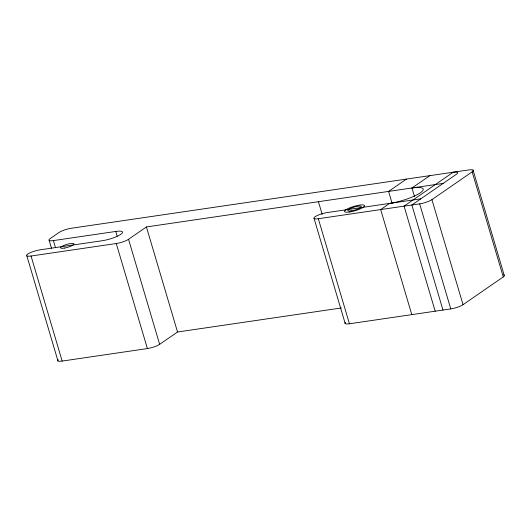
<?xml version="1.0" encoding="UTF-8"?>
<svg xmlns="http://www.w3.org/2000/svg" width="531" height="531" viewBox="0 0 531 531"><rect width="100%" height="100%" fill="white"/><g stroke="black" fill="none" stroke-linecap="round" stroke-linejoin="round"><path stroke-width="0.8" d="M345.435 322.383A9.352 2.024 -16.5 0 0 349.438 323.777L450.773 308.909A9.352 2.024 -16.5 0 0 463.039 304.681L503.269 276.923L472.152 171.865A9.352 2.024 -16.5 0 0 468.827 169.927L71.287 228.257A9.352 2.024 -16.5 0 0 59.021 232.485L50.08 238.658A9.352 2.024 -16.5 0 0 53.405 240.596L115.765 231.443A14.032 3.033 -16.5 0 1 120.756 234.357A14.032 3.033 -16.5 0 1 102.357 240.702L39.998 249.849A9.352 2.024 -16.5 0 0 27.731 254.077A9.352 2.024 -16.5 0 0 31.057 256.015L116.269 243.517A9.352 2.024 -16.5 0 0 128.535 239.289L146.417 226.949L443.153 183.407M58.164 359.673A9.352 2.024 -16.5 0 0 62.173 361.073L147.392 348.568A9.352 2.024 -16.5 0 0 159.652 344.34L177.533 332.001L341.36 307.967M406.467 179.08L388.586 191.412L392.097 203.26M414.545 196.676L411.97 187.981L429.851 175.648M420.798 198.833L327.262 212.559A9.352 2.024 -16.5 0 0 314.996 216.787A9.352 2.024 -16.5 0 0 318.321 218.726L419.656 203.858A9.352 2.024 -16.5 0 0 431.922 199.629L472.152 171.865M473.028 170.02L504.145 275.078M431.922 199.629L463.039 304.681M419.656 203.858L450.773 308.909M442.98 310.058L411.864 204.999L456.56 174.155A9.352 2.024 -16.5 0 0 453.235 172.217L404.064 206.141L435.188 311.199M411.797 314.631L380.681 209.572L389.621 203.406A23.384 5.058 -16.5 0 0 420.28 192.833A23.384 5.058 -16.5 0 0 411.97 187.981M318.434 201.707L322.178 214.345M318.321 218.726L349.438 323.777M314.12 218.633L345.236 323.684M146.417 226.949L177.533 332.001M128.535 239.289L159.652 344.34M115.765 231.443L117.172 236.182M116.269 243.517L147.392 348.568M53.405 240.596L55.509 247.705M49.204 240.503L51.494 248.223M31.057 256.015L62.173 361.073M26.855 255.922L57.972 360.98M503.481 274.859A9.352 2.024 -16.5 0 1 503.269 276.923M64.258 248.11A7.016 1.52 -16.5 0 0 74.008 243.862A7.016 1.52 -16.5 0 0 63.574 245.568A7.016 1.52 -16.5 0 0 64.258 248.11M351.203 210.867A7.016 1.52 -16.5 0 0 361.286 206.652A7.016 1.52 -16.5 0 0 351.144 208.145A7.016 1.52 -16.5 0 0 351.203 210.867M349.81 211.962A10.454 2.263 -16.5 0 0 364.585 205.65A10.454 2.263 -16.5 0 0 349.239 208.046A10.454 2.263 -16.5 0 0 349.81 211.962"/></g></svg>
